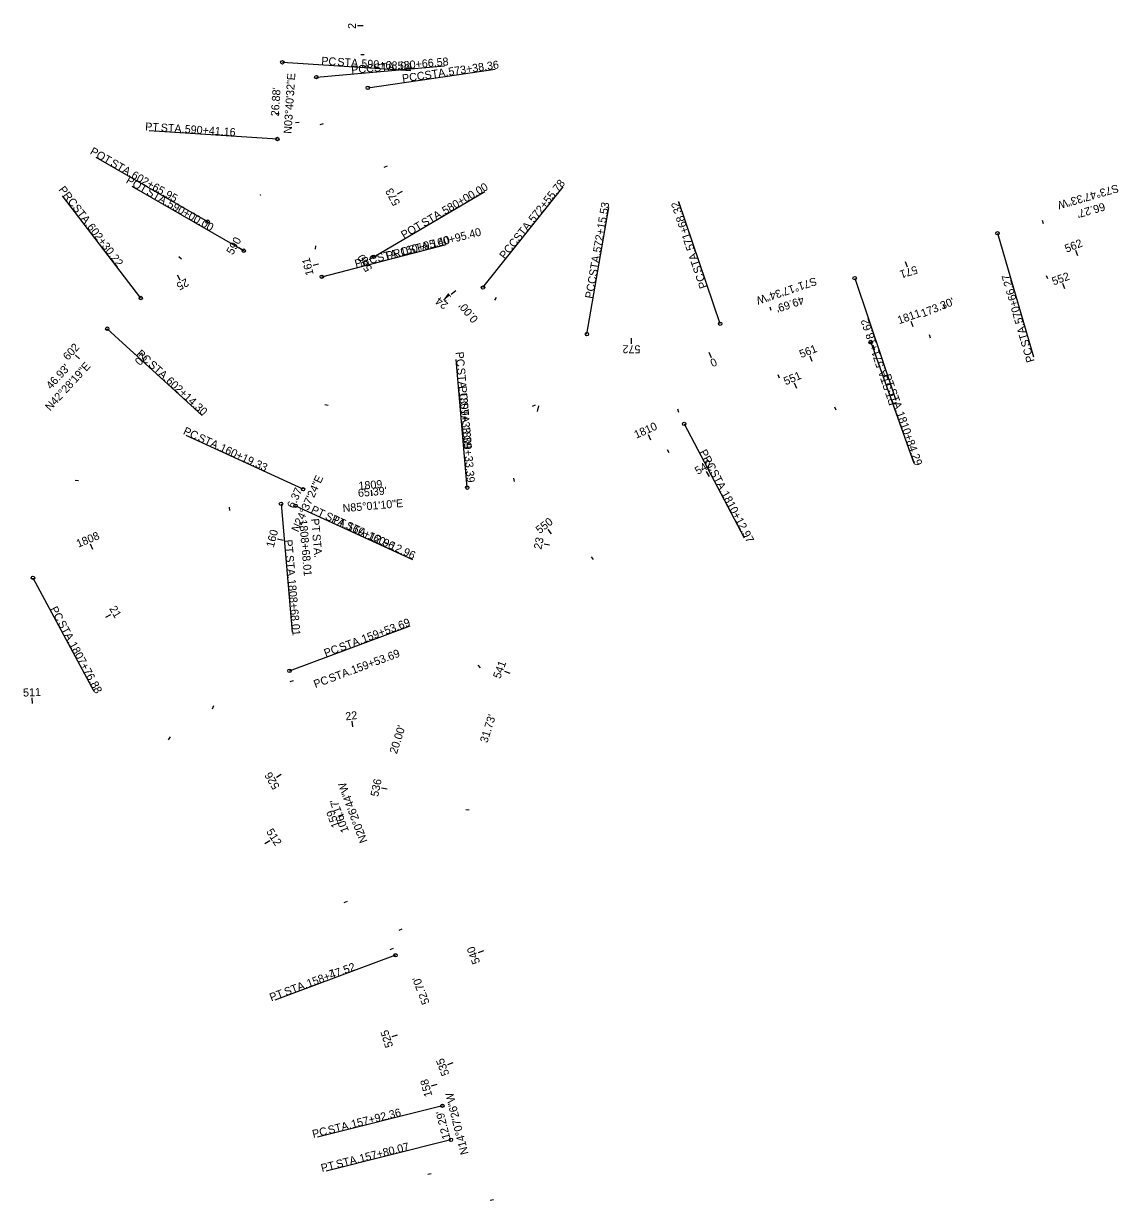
# Model space of a CAD drawing. Extents: x 150905 to 153516, y 329807 to 331516.
# Drawn here: x 152546 to 152928.9, y 330663.7 to 331075.4 of the extents above; entities that cross this region are included whole.
import ezdxf

# ---------------------------------------------------------------- set-up
doc = ezdxf.new("R2010")
doc.units = 0
for name, color, linetype in [('GE_P_Alignment_100_Bearings', 7, 'Continuous'), ('GE_P_Alignment_100_Cardinal_Points', 7, 'Continuous'), ('GE_P_Alignment_100_Distances', 7, 'Continuous'), ('GE_P_Alignment_100_Stations', 7, 'Continuous'), ('SH_Text', 7, 'Continuous')]:
    doc.layers.add(name, color=color, linetype=linetype)

msp = doc.modelspace()

# ---------------------------------------------------------------- linework, layer by layer
at = {"layer": 'GE_P_Alignment_100_Bearings'}
msp.add_circle((152628.9, 331015.43), 0.05, dxfattribs=at)
at = {"layer": 'GE_P_Alignment_100_Stations'}
for p, q in [((152664.77, 331074.51), (152662.77, 331074.51)), ((152665.15, 331064.44), (152663.95, 331064.35)), ((152635.35, 331043.79), (152634.15, 331043.86)), ((152635.35, 331043.79), (152634.15, 331043.86)), ((152642.34, 331040.7), (152641.14, 331040.65)), ((152642.34, 331040.7), (152641.14, 331040.65)), ((152650.77, 331040.22), (152649.59, 331039.98)), ((152650.77, 331040.22), (152649.59, 331039.98)), ((152673.16, 331025.45), (152672.03, 331025.06)), ((152678.46, 331016.66), (152676.7, 331015.7)), ((152902.24, 331006.55), (152902.58, 331005.39)), ((152623.01, 330995.9), (152621.27, 330996.89)), ((152623.01, 330995.9), (152621.27, 330996.89)), ((152648.07, 330997.62), (152647.98, 330996.42)), ((152648.07, 330997.62), (152647.98, 330996.42)), ((152914.76, 330994.07), (152914.02, 330995.93)), ((152914.76, 330994.07), (152914.02, 330995.93)), ((152601.26, 330992.99), (152600.34, 330993.76)), ((152601.26, 330992.99), (152600.34, 330993.76)), ((152649.18, 330991.25), (152647.23, 330990.78)), ((152649.18, 330991.25), (152647.23, 330990.78)), ((152668.55, 330993.73), (152666.82, 330992.72)), ((152668.55, 330993.73), (152666.82, 330992.72)), ((152854.36, 330992.14), (152854.98, 330990.23)), ((152599.76, 330987.51), (152600.69, 330985.74)), ((152599.76, 330987.51), (152600.69, 330985.74)), ((152904.18, 330986.01), (152903.78, 330987.14)), ((152904.18, 330986.01), (152903.78, 330987.14)), ((152910.18, 330982.52), (152909.49, 330984.4)), ((152910.18, 330982.52), (152909.49, 330984.4)), ((152694.45, 330980.73), (152693.28, 330979.11)), ((152694.45, 330980.73), (152693.28, 330979.11)), ((152697.14, 330981.84), (152695.57, 330980.6)), ((152711.32, 330979.57), (152710.65, 330978.58)), ((152806.96, 330976.24), (152807.34, 330975.1)), ((152868.29, 330975.6), (152867.85, 330976.72)), ((152868.29, 330975.6), (152867.85, 330976.72)), ((152857.08, 330969.23), (152856.41, 330971.12)), ((152857.08, 330969.23), (152856.41, 330971.12)), ((152863.22, 330965.34), (152862.81, 330966.46)), ((152863.22, 330965.34), (152862.81, 330966.46)), ((152758.48, 330965.35), (152758.46, 330963.35)), ((152565.6, 330958.07), (152564.13, 330959.42)), ((152565.6, 330958.07), (152564.13, 330959.42)), ((152584.11, 330960.52), (152585.58, 330959.17)), ((152584.11, 330960.52), (152585.58, 330959.17)), ((152785.71, 330960.36), (152786.5, 330958.52)), ((152821.83, 330957.14), (152821.09, 330959)), ((152821.83, 330957.14), (152821.09, 330959)), ((152810.4, 330951.36), (152809.92, 330952.46)), ((152810.4, 330951.36), (152809.92, 330952.46)), ((152816.43, 330947.73), (152815.65, 330949.57)), ((152816.43, 330947.73), (152815.65, 330949.57)), ((152652.56, 330941.76), (152651.37, 330941.94)), ((152652.56, 330941.76), (152651.37, 330941.94)), ((152724.95, 330941.92), (152723.83, 330941.46)), ((152724.95, 330941.92), (152723.83, 330941.46)), ((152725.7, 330939.72), (152726.24, 330941.65)), ((152725.7, 330939.72), (152726.24, 330941.65)), ((152830.24, 330940.09), (152829.76, 330941.19)), ((152830.24, 330940.09), (152829.76, 330941.19)), ((152775.13, 330939.35), (152774.82, 330940.51)), ((152775.13, 330939.35), (152774.82, 330940.51)), ((152765.36, 330929.66), (152764.55, 330931.49)), ((152765.36, 330929.66), (152764.55, 330931.49)), ((152771.84, 330925.2), (152771.23, 330926.23)), ((152771.84, 330925.2), (152771.23, 330926.23)), ((152717.65, 330915.16), (152717.44, 330916.35)), ((152717.65, 330915.16), (152717.44, 330916.35)), ((152785.94, 330916.99), (152784.89, 330918.7)), ((152785.94, 330916.99), (152784.89, 330918.7)), ((152564.03, 330915.66), (152565.23, 330915.54)), ((152564.03, 330915.66), (152565.23, 330915.54)), ((152667.91, 330910.14), (152667.74, 330912.13)), ((152667.91, 330910.14), (152667.74, 330912.13)), ((152618.19, 330905.08), (152617.99, 330906.26)), ((152618.19, 330905.08), (152617.99, 330906.26)), ((152730.69, 330896.86), (152729.45, 330898.43)), ((152730.69, 330896.86), (152729.45, 330898.43)), ((152570.2, 330891.38), (152569.45, 330893.23)), ((152570.2, 330891.38), (152569.45, 330893.23)), ((152636.74, 330894.5), (152634.81, 330895.01)), ((152636.74, 330894.5), (152634.81, 330895.01)), ((152729.99, 330892.89), (152728.03, 330893.29)), ((152729.99, 330892.89), (152728.03, 330893.29)), ((152745.33, 330887.89), (152744.57, 330888.82)), ((152745.33, 330887.89), (152744.57, 330888.82)), ((152574.77, 330867.69), (152576.49, 330868.72)), ((152574.77, 330867.69), (152576.49, 330868.72)), ((152705.84, 330850.04), (152705.02, 330850.92)), ((152705.84, 330850.04), (152705.02, 330850.92)), ((152716.13, 330848.07), (152714.26, 330848.77)), ((152716.13, 330848.07), (152714.26, 330848.77)), ((152640.29, 330845.51), (152639.16, 330845.1)), ((152640.29, 330845.51), (152639.16, 330845.1)), ((152549.1, 330837.57), (152549.03, 330839.57)), ((152549.1, 330837.57), (152549.03, 330839.57)), ((152612.06, 330835.68), (152612.52, 330836.79)), ((152612.06, 330835.68), (152612.52, 330836.79)), ((152661.18, 330829.42), (152660.94, 330831.4)), ((152661.18, 330829.42), (152660.94, 330831.4)), ((152596.72, 330824.89), (152597.35, 330825.91)), ((152596.72, 330824.89), (152597.35, 330825.91)), ((152636.13, 330812.69), (152634.41, 330811.67)), ((152636.13, 330812.69), (152634.41, 330811.67)), ((152673.15, 330807.54), (152671.19, 330807.95)), ((152673.15, 330807.54), (152671.19, 330807.95)), ((152657.75, 330798.66), (152655.88, 330797.97)), ((152657.75, 330798.66), (152655.88, 330797.97)), ((152701.87, 330800.2), (152700.68, 330800.39)), ((152701.87, 330800.2), (152700.68, 330800.39)), ((152630.41, 330788.59), (152632.09, 330789.67)), ((152630.41, 330788.59), (152632.09, 330789.67)), ((152659.13, 330768.33), (152658.03, 330767.84)), ((152659.13, 330768.33), (152658.03, 330767.84)), ((152678.31, 330758.59), (152677.19, 330758.16)), ((152678.31, 330758.59), (152677.19, 330758.16)), ((152675.22, 330751.81), (152674.1, 330751.39)), ((152675.22, 330751.81), (152674.1, 330751.39)), ((152706.89, 330751.03), (152705.02, 330750.32)), ((152706.89, 330751.03), (152705.02, 330750.32)), ((152653.02, 330744.09), (152654.14, 330744.52)), ((152653.02, 330744.09), (152654.14, 330744.52)), ((152676.69, 330721.55), (152674.78, 330720.96)), ((152676.69, 330721.55), (152674.78, 330720.96)), ((152696.15, 330711.88), (152694.28, 330711.17)), ((152696.15, 330711.88), (152694.28, 330711.17)), ((152690.55, 330704.24), (152688.61, 330703.72)), ((152690.55, 330704.24), (152688.61, 330703.72)), ((152688.57, 330673.01), (152687.39, 330672.79)), ((152688.57, 330673.01), (152687.39, 330672.79)), ((152710.37, 330663.99), (152709.2, 330663.73)), ((152710.37, 330663.99), (152709.2, 330663.73))]:
    msp.add_line(p, q, dxfattribs=at)
at = {"layer": 'SH_Text'}
for p, q in [((152636.51, 331061.79), (152681.42, 331058.9)), ((152636.51, 331061.79), (152681.42, 331058.9)), ((152648.4, 331056.62), (152693.23, 331060.58)), ((152648.4, 331056.62), (152693.23, 331060.58)), ((152666.4, 331052.86), (152710.92, 331059.44)), ((152634.78, 331034.96), (152589.88, 331037.85)), ((152634.78, 331034.96), (152589.88, 331037.85)), ((152610.39, 331006.05), (152571.36, 331028.45)), ((152610.39, 331006.05), (152571.36, 331028.45)), ((152586.99, 330979.35), (152559.66, 331015.11)), ((152586.99, 330979.35), (152559.66, 331015.11)), ((152623.01, 330995.9), (152583.99, 331018.32)), ((152623.01, 330995.9), (152583.99, 331018.32)), ((152668.55, 330993.73), (152707.33, 331016.56)), ((152668.55, 330993.73), (152707.33, 331016.56)), ((152706.67, 330983), (152734.67, 331018.23)), ((152743.02, 330966.72), (152750.66, 331011.07)), ((152789.61, 330970.36), (152775.18, 331012.98)), ((152886.62, 331002.01), (152899.18, 330958.8)), ((152650.29, 330986.79), (152693.85, 330998.11)), ((152650.29, 330986.79), (152693.85, 330998.11)), ((152836.68, 330986.3), (152851.11, 330943.68)), ((152575.26, 330968.62), (152608.45, 330938.23)), ((152575.26, 330968.62), (152608.45, 330938.23)), ((152842.28, 330963.96), (152857.38, 330921.57)), ((152842.28, 330963.96), (152857.38, 330921.57)), ((152701.18, 330913.04), (152697.28, 330957.87)), ((152701.18, 330913.04), (152697.28, 330957.87)), ((152777.03, 330935.33), (152798, 330895.52)), ((152777.03, 330935.33), (152798, 330895.52)), ((152643.76, 330912.48), (152602.85, 330931.23)), ((152643.76, 330912.48), (152602.85, 330931.23)), ((152636.04, 330907.36), (152639.95, 330862.53)), ((152636.04, 330907.36), (152639.95, 330862.53)), ((152641.11, 330906.69), (152682.01, 330887.94)), ((152641.11, 330906.69), (152682.01, 330887.94)), ((152549.3, 330881.53), (152570.55, 330841.86)), ((152549.3, 330881.53), (152570.55, 330841.86)), ((152639, 330848.97), (152681.17, 330864.69)), ((152639, 330848.97), (152681.17, 330864.69)), ((152676.09, 330749.49), (152633.92, 330733.77)), ((152676.09, 330749.49), (152633.92, 330733.77)), ((152692.47, 330696.85), (152648.83, 330685.87)), ((152692.47, 330696.85), (152648.83, 330685.87)), ((152695.47, 330684.93), (152651.83, 330673.95)), ((152695.47, 330684.93), (152651.83, 330673.95))]:
    msp.add_line(p, q, dxfattribs=at)
for centre in [(152636.51, 331061.79), (152636.51, 331061.79), (152648.4, 331056.62), (152648.4, 331056.62), (152666.4, 331052.86), (152634.78, 331034.96), (152634.78, 331034.96), (152610.39, 331006.05), (152610.39, 331006.05), (152886.62, 331002.01), (152623.01, 330995.9), (152623.01, 330995.9), (152668.55, 330993.73), (152668.55, 330993.73), (152650.29, 330986.79), (152650.29, 330986.79), (152836.68, 330986.3), (152706.67, 330983), (152586.99, 330979.35), (152586.99, 330979.35), (152789.61, 330970.36), (152575.26, 330968.62), (152575.26, 330968.62), (152743.02, 330966.72), (152842.28, 330963.96), (152842.28, 330963.96), (152777.03, 330935.33), (152777.03, 330935.33), (152643.76, 330912.48), (152643.76, 330912.48), (152701.18, 330913.04), (152701.18, 330913.04), (152636.04, 330907.36), (152636.04, 330907.36), (152641.11, 330906.69), (152641.11, 330906.69), (152549.3, 330881.53), (152549.3, 330881.53), (152639, 330848.97), (152639, 330848.97), (152676.09, 330749.49), (152676.09, 330749.49), (152692.47, 330696.85), (152692.47, 330696.85), (152695.47, 330684.93), (152695.47, 330684.93)]:
    msp.add_circle(centre, 0.6, dxfattribs=at)

# ---------------------------------------------------------------- texts
at = {"layer": 'GE_P_Alignment_100_Cardinal_Points'}
for s, rotation, p in [('N03°40\'32"E', 86.3245, (152639.71, 331036.73)), ('N03°40\'32"E', 86.3245, (152639.71, 331036.73)), ('S73°47\'33"W', 196.2074, (152928.52, 331019.18)), ('S71°17\'34"W', 198.7073, (152822.87, 330986.69)), ('N42°28\'19"E', 47.5281, (152555.28, 330939.69)), ('N42°28\'19"E', 47.5281, (152555.28, 330939.69)), ('N24°37\'24"E', 65.3767, (152642.06, 330897.26)), ('N24°37\'24"E', 65.3767, (152642.06, 330897.26)), ('N85°01\'10"E', 4.9806, (152657.71, 330904.43)), ('N85°01\'10"E', 4.9806, (152657.71, 330904.43)), ('N20°26\'44"W', 110.4456, (152666.34, 330789.37)), ('N20°26\'44"W', 110.4456, (152666.34, 330789.37)), ('N14°07\'26"W', 104.1238, (152701.63, 330680.12)), ('N14°07\'26"W', 104.1238, (152701.63, 330680.12))]:
    msp.add_text(s, height=2.8, rotation=rotation, dxfattribs=at).set_placement(p)
at = {"layer": 'GE_P_Alignment_100_Distances'}
for s, rotation, p in [("26.88'", 86.3245, (152635.25, 331042.83)), ("26.88'", 86.3245, (152635.25, 331042.83)), ("66.27'", 196.2074, (152923.79, 331012.77)), ("49.69'", 198.7073, (152818.43, 330980.08)), ("173.30'", 21.6709, (152860.49, 330972.55)), ("173.30'", 21.6709, (152860.49, 330972.55)), ("0.00'", 129.9154, (152705.18, 330972.09)), ("46.93'", 47.5281, (152555.63, 330947.24)), ("46.93'", 47.5281, (152555.63, 330947.24)), ("6.37'", 65.3767, (152640.54, 330905.56)), ("6.37'", 65.3767, (152640.54, 330905.56)), ("65.39'", 4.9806, (152663.07, 330909.76)), ("65.39'", 4.9806, (152663.07, 330909.76)), ("20.00'", 72.3574, (152676.54, 330819.74)), ("20.00'", 72.3574, (152676.54, 330819.74)), ("31.73'", 72.3574, (152708.18, 330823.56)), ("31.73'", 72.3574, (152708.18, 330823.56)), ("106.17'", 110.4456, (152659.84, 330792.96)), ("106.17'", 110.4456, (152659.84, 330792.96)), ("52.70'", 110.9103, (152688.09, 330732.88)), ("52.70'", 110.9103, (152688.09, 330732.88)), ("12.29'", 104.1238, (152695.28, 330685.49)), ("12.29'", 104.1238, (152695.28, 330685.49))]:
    msp.add_text(s, height=2.8, rotation=rotation, dxfattribs=at).set_placement(p)
at = {"layer": 'GE_P_Alignment_100_Stations'}
for s, rotation, p in [('2', 90.157, (152662.27, 331073.46)), ('573', 118.4282, (152677.81, 331012.59)), ('590', 60.1225, (152619.17, 330994.24)), ('590', 60.1225, (152619.17, 330994.24)), ('562', 21.6709, (152910.79, 330995.18)), ('562', 21.6709, (152910.79, 330995.18)), ('580', 120.4796, (152668.09, 330989.58)), ('580', 120.4796, (152668.09, 330989.58)), ('161', 103.5292, (152647.48, 330987.6)), ('161', 103.5292, (152647.48, 330987.6)), ('571', 197.8181, (152858.13, 330990.72)), ('25', 207.7356, (152602.86, 330986.31)), ('25', 207.7356, (152602.86, 330986.31)), ('552', 20.0968, (152906.24, 330983.74)), ('552', 20.0968, (152906.24, 330983.74)), ('24', 144.0736, (152694.73, 330977.44)), ('24', 144.0736, (152694.73, 330977.44)), ('1', 128.3542, (152695.75, 330979.57)), ('1811', 19.6045, (152852.22, 330970.16)), ('1811', 19.6045, (152852.22, 330970.16)), ('602', 47.5281, (152561.54, 330957.34)), ('602', 47.5281, (152561.54, 330957.34)), ('572', 179.5994, (152761.74, 330962.82)), ('561', 21.6709, (152817.98, 330958.3)), ('561', 21.6709, (152817.98, 330958.3)), ('20', 227.5281, (152587.46, 330960.47)), ('20', 227.5281, (152587.46, 330960.47)), ('0', 203.2598, (152787.72, 330958.5)), ('551', 22.9402, (152812.55, 330948.81)), ('551', 22.9402, (152812.55, 330948.81)), ('1810', 24.0616, (152760.27, 330930.12)), ('1810', 24.0616, (152760.27, 330930.12)), ('542', 31.5783, (152781.84, 330917.41)), ('542', 31.5783, (152781.84, 330917.41)), ('1809', 4.9806, (152663.28, 330912.24)), ('1809', 4.9806, (152663.28, 330912.24)), ('550', 38.4256, (152726.51, 330896.74)), ('550', 38.4256, (152726.51, 330896.74)), ('1808', 22.2989, (152565.14, 330892.01)), ('1808', 22.2989, (152565.14, 330892.01)), ('160', 75.2327, (152633.47, 330891.9)), ('160', 75.2327, (152633.47, 330891.9)), ('23', 78.5018, (152727.11, 330891.28)), ('23', 78.5018, (152727.11, 330891.28)), ('21', 300.9842, (152575.87, 330870.72)), ('21', 300.9842, (152575.87, 330870.72)), ('541', 69.5877, (152712.69, 330845.99)), ('541', 69.5877, (152712.69, 330845.99)), ('511', 1.9424, (152545.87, 330839.96)), ('511', 1.9424, (152545.87, 330839.96)), ('22', 6.8821, (152658.73, 330831.64)), ('22', 6.8821, (152658.73, 330831.64)), ('526', 120.8098, (152635.7, 330808.53)), ('526', 120.8098, (152635.7, 330808.53)), ('536', 78.2527, (152670.01, 330804.76)), ('536', 78.2527, (152670.01, 330804.76)), ('159', 110.4456, (152656.57, 330794.68)), ('159', 110.4456, (152656.57, 330794.68)), ('512', 302.6624, (152630.75, 330792.7)), ('512', 302.6624, (152630.75, 330792.7)), ('540', 110.9102, (152705.75, 330747.01)), ('540', 110.9102, (152705.75, 330747.01)), ('525', 107.1679, (152675.28, 330717.65)), ('525', 107.1679, (152675.28, 330717.65)), ('535', 110.6312, (152694.98, 330707.91)), ('535', 110.6312, (152694.98, 330707.91)), ('158', 104.999, (152688.99, 330700.37)), ('158', 104.999, (152688.99, 330700.37))]:
    msp.add_text(s, height=2.8, rotation=rotation, dxfattribs=at).set_placement(p)
at = {"layer": 'SH_Text'}
for s, rotation, p in [('PC', 356.3245, (152650.07, 331060.96)), ('PC', 356.3245, (152650.07, 331060.96)), (' STA. ', 356.3245, (152654.64, 331060.67)), (' STA. ', 356.3245, (152654.64, 331060.67)), ('PCC', 5.0495, (152660.72, 331057.75)), ('PCC', 5.0495, (152660.72, 331057.75)), ('590+68.04', 356.3245, (152664.07, 331060.06)), ('590+68.04', 356.3245, (152664.07, 331060.06)), (' STA. ', 5.0495, (152667.58, 331058.35)), (' STA. ', 5.0495, (152667.58, 331058.35)), ('580+66.58', 5.0495, (152677, 331059.18)), ('580+66.58', 5.0495, (152677, 331059.18)), ('573+38.36', 8.3973, (152694.77, 331057.1)), ('PCC', 8.3973, (152678.61, 331054.71)), (' STA. ', 8.3973, (152685.42, 331055.72)), ('PT', 356.3245, (152588.47, 331037.98)), ('PT', 356.3245, (152588.47, 331037.98)), (' STA. ', 356.3245, (152592.87, 331037.7)), (' STA. ', 356.3245, (152592.87, 331037.7)), ('590+41.16', 356.3245, (152602.3, 331037.09)), ('590+41.16', 356.3245, (152602.3, 331037.09)), ('POT', 330.139, (152568.99, 331029.86)), ('POT', 330.139, (152568.99, 331029.86)), (' STA. ', 330.139, (152575.23, 331026.28)), (' STA. ', 330.139, (152575.23, 331026.28)), ('602+65.95', 330.139, (152583.43, 331021.57)), ('602+65.95', 330.139, (152583.43, 331021.57)), ('POT', 330.1225, (152581.58, 331019.75)), ('POT', 330.1225, (152581.58, 331019.75)), ('580+00.00', 30.4796, (152693.39, 331008.41)), ('580+00.00', 30.4796, (152693.39, 331008.41)), ('572+55.78', 51.5188, (152724.5, 331005.5)), ('PRC', 307.3922, (152558.11, 331017.2)), ('PRC', 307.3922, (152558.11, 331017.2)), (' STA. ', 330.1225, (152587.83, 331016.16)), (' STA. ', 330.1225, (152587.83, 331016.16)), (' STA. ', 307.3922, (152562.33, 331011.68)), (' STA. ', 307.3922, (152562.33, 331011.68)), ('590+00.00', 330.1225, (152596.02, 331011.45)), ('590+00.00', 330.1225, (152596.02, 331011.45)), ('572+15.53', 80.2325, (152747.86, 330995.08)), ('571+68.32', 108.7073, (152780.71, 330996.5)), (' STA. ', 30.4796, (152685.25, 331003.61)), (' STA. ', 30.4796, (152685.25, 331003.61)), ('602+30.22', 307.3922, (152568.07, 331004.17)), ('602+30.22', 307.3922, (152568.07, 331004.17)), ('POT', 30.4796, (152679.04, 330999.96)), ('POT', 30.4796, (152679.04, 330999.96)), ('160+95.40', 14.5706, (152689.05, 330996.81)), (' STA. ', 51.5188, (152718.62, 330998.1)), ('160+95.40', 14.5706, (152678.08, 330994.05)), (' STA. ', 14.5706, (152679.9, 330994.43)), ('PCC', 51.5188, (152714.33, 330992.71)), ('PRC', 14.5706, (152662.22, 330989.93)), (' STA. ', 14.5706, (152668.94, 330991.67)), ('PRC', 14.5706, (152673.18, 330992.69)), (' STA. ', 80.2325, (152746.26, 330985.77)), (' STA. ', 108.7073, (152783.75, 330987.55)), ('PCC', 80.2325, (152745.09, 330978.98)), ('PC', 108.7073, (152785.22, 330983.21)), ('570+66.27', 106.2074, (152895.66, 330970.76)), ('571+18.62', 108.7073, (152847.05, 330955.53)), (' STA. ', 106.2074, (152898.3, 330961.69)), ('PC', 106.2074, (152899.58, 330957.28)), ('PC', 317.5281, (152585.25, 330959.53)), ('PC', 317.5281, (152585.25, 330959.53)), ('PC', 274.9806, (152697.09, 330960.44)), (' STA. ', 317.5281, (152588.63, 330956.43)), (' STA. ', 317.5281, (152588.63, 330956.43)), (' STA. ', 274.9806, (152697.49, 330955.87)), (' STA. ', 108.7073, (152850.09, 330946.58)), ('602+14.30', 317.5281, (152595.6, 330950.05)), ('602+14.30', 317.5281, (152595.6, 330950.05)), ('PT', 289.6045, (152846.52, 330952.2)), ('PT', 289.6045, (152846.52, 330952.2)), ('PC', 274.9806, (152698.13, 330948.51)), ('1809+33.39', 274.9806, (152698.31, 330946.46)), ('PT', 108.7073, (152851.5, 330942.4)), (' STA. ', 289.6045, (152848, 330948.04)), (' STA. ', 289.6045, (152848, 330948.04)), (' STA. ', 274.9806, (152698.53, 330943.94)), ('1810+84.29', 289.6045, (152851.17, 330939.14)), ('1810+84.29', 289.6045, (152851.17, 330939.14)), ('PC', 335.3767, (152601.58, 330931.86)), ('PC', 335.3767, (152601.58, 330931.86)), ('1809+33.39', 274.9806, (152699.35, 330934.52)), (' STA. ', 335.3767, (152605.75, 330929.95)), (' STA. ', 335.3767, (152605.75, 330929.95)), ('160+19.33', 335.3767, (152614.34, 330926.01)), ('160+19.33', 335.3767, (152614.34, 330926.01)), ('PRC', 297.7774, (152782.26, 330925.49)), ('PRC', 297.7774, (152782.26, 330925.49)), (' STA. ', 297.7774, (152785.49, 330919.35)), (' STA. ', 297.7774, (152785.49, 330919.35)), ('1810+12.97', 297.7774, (152789.9, 330910.99)), ('1810+12.97', 297.7774, (152789.9, 330910.99)), ('PT', 335.3767, (152646.25, 330904.38)), (' STA. ', 335.3767, (152650.27, 330902.54)), ('1808+68.01', 274.9806, (152642.36, 330901.76)), ('PT', 274.9806, (152646.54, 330902.13)), ('PT', 335.3767, (152653.47, 330901.07)), (' STA. ', 335.3767, (152657.48, 330899.23)), ('160+12.96', 335.3767, (152658.86, 330898.6)), (' STA. ', 274.9806, (152646.92, 330897.73)), ('160+12.96', 335.3767, (152666.08, 330895.29)), ('PT', 274.9806, (152637.19, 330894.74)), (' STA. ', 274.9806, (152637.57, 330890.34)), ('1808+68.01', 274.9806, (152638.39, 330880.93)), ('PC', 298.1875, (152555.19, 330870.61)), ('PC', 298.1875, (152555.19, 330870.61)), ('159+53.69', 20.4456, (152664.82, 330858.64)), (' STA. ', 298.1875, (152557.36, 330866.57)), (' STA. ', 298.1875, (152557.36, 330866.57)), ('1807+76.88', 298.1875, (152561.82, 330858.24)), ('1807+76.88', 298.1875, (152561.82, 330858.24)), (' STA. ', 20.4456, (152655.97, 330855.34)), ('PC', 20.4456, (152651.67, 330853.74)), ('159+53.69', 20.4456, (152661.21, 330847.79)), ('PC', 20.4456, (152648.06, 330842.89)), (' STA. ', 20.4456, (152652.35, 330844.49)), ('158+47.52', 20.4456, (152645.65, 330738.18)), ('158+47.52', 20.4456, (152645.65, 330738.18)), (' STA. ', 20.4456, (152636.79, 330734.88)), (' STA. ', 20.4456, (152636.79, 330734.88)), ('PT', 20.4456, (152632.65, 330733.34)), ('PT', 20.4456, (152632.65, 330733.34)), ('157+92.36', 14.1238, (152660.97, 330688.97)), ('157+92.36', 14.1238, (152660.97, 330688.97)), (' STA. ', 14.1238, (152651.81, 330686.66)), (' STA. ', 14.1238, (152651.81, 330686.66)), ('PC', 14.1238, (152647.36, 330685.54)), ('PC', 14.1238, (152647.36, 330685.54)), ('157+80.07', 14.1238, (152663.83, 330677.01)), ('157+80.07', 14.1238, (152663.83, 330677.01)), ('PT', 14.1238, (152650.39, 330673.63)), ('PT', 14.1238, (152650.39, 330673.63)), (' STA. ', 14.1238, (152654.67, 330674.71)), (' STA. ', 14.1238, (152654.67, 330674.71))]:
    msp.add_text(s, height=2.8, rotation=rotation, dxfattribs=at).set_placement(p)

doc.saveas('drawing.dxf')
